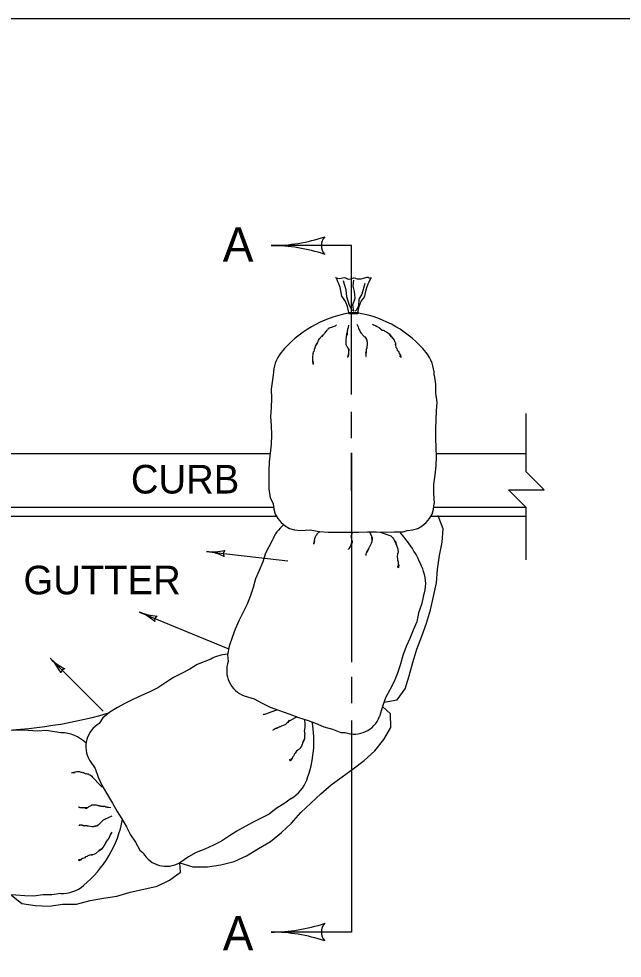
# Model space of a CAD drawing. Extents: x -1.9 to 42.1, y -2.6 to 24.1.
# Drawn here: x 28.89 to 33.99, y 16.14 to 24.09 of the extents above; entities that cross this region are included whole.
import ezdxf

# ---------------------------------------------------------------- set-up
doc = ezdxf.new("R2010")
doc.units = 0
doc.layers.add('1', color=7, linetype='Continuous')
doc.layers.add('Level 1', color=7, linetype='Continuous')

msp = doc.modelspace()

# ---------------------------------------------------------------- linework, layer by layer
at = {"layer": '1'}
for p, q in [((33.1785, 20.4863), (33.1785, 20.7539)), ((31.0142, 20.4106), (28.554, 20.4106)), ((33.1785, 20.4106), (32.4175, 20.4106)), ((31.0417, 19.9569), (28.6297, 19.9569)), ((33.1785, 19.9569), (32.3945, 19.9569)), ((31.0624, 19.8813), (28.6297, 19.8813)), ((33.1785, 19.8813), (32.3693, 19.8813)), ((33.1785, 19.5134), (33.1785, 19.73)), ((30.4749, 19.5859), (31.1611, 19.5057)), ((29.9068, 19.073), (30.6541, 18.7646)), ((29.1518, 18.6821), (29.6009, 18.2341))]:
    msp.add_line(p, q, dxfattribs=at)
msp.add_lwpolyline([(33.1785, 19.73), (33.1785, 19.9569), (33.0273, 20.1081), (33.33, 20.1081), (33.1785, 20.2594), (33.1785, 20.4863)], dxfattribs=at)
for centre, radius, start, end in [((30.5299, 20.0558), 0.473, 263.31702, 263.32924), ((30.5299, 20.0558), 0.473, 263.32924, 281.99803), ((30.42, 19.1161), 0.473, 64.6764, 83.32313), ((30.6536, 19.565), 0.0378, 132.10384, 214.22053), ((30.0873, 19.5103), 0.473, 247.55866, 247.57089), ((30.0873, 19.5103), 0.473, 247.57089, 266.23967), ((29.7264, 18.6358), 0.473, 48.91805, 67.56478), ((30.0731, 19.0043), 0.0378, 116.34549, 198.46218), ((29.4857, 19.017), 0.473, 225.06504, 225.07727), ((29.4857, 19.017), 0.473, 225.07727, 243.74605), ((28.8177, 18.3472), 0.473, 26.42443, 45.07116), ((29.279, 18.555), 0.0378, 93.85187, 175.96856)]:
    msp.add_arc(centre, radius, start, end, dxfattribs=at)
msp.add_ellipse((28.554, 19.8813), major_axis=(-2.7224, 0), ratio=0.666667, start_param=1.570796, end_param=1.979832, dxfattribs=at)
at = {"layer": 'Level 1'}
for p, q in [((31.7009, 22.1737), (31.0203, 22.1737)), ((31.7009, 20.9139), (31.7009, 22.1737)), ((31.6798, 21.6069), (31.7551, 21.6073)), ((31.6798, 21.6003), (31.7551, 21.6007)), ((31.6798, 21.6), (31.7551, 21.6)), ((31.7009, 20.5435), (31.7009, 20.7658)), ((31.7009, 20.0988), (31.7009, 20.42)), ((31.7009, 20.42), (31.7009, 18.6485)), ((31.7009, 18.525), (31.7009, 18.3026)), ((31.7009, 18.1545), (31.7009, 16.3645)), ((31.7009, 16.3645), (31.0203, 16.3645))]:
    msp.add_line(p, q, dxfattribs=at)
msp.add_lwpolyline([(-1.937, -2.6076), (42.0634, -2.6076), (42.0634, 24.0926), (-1.937, 24.0926)], close=True, dxfattribs=at)
for points in [[(31.5662, 21.9022), (31.5813, 21.897), (31.5971, 21.895), (31.6136, 21.8977), (31.6246, 21.9005), (31.6383, 21.9025), (31.6493, 21.9005), (31.6575, 21.897), (31.6658, 21.8929), (31.6775, 21.8902), (31.6926, 21.8922), (31.7036, 21.8957), (31.7173, 21.9005), (31.7207, 21.9019), (31.7331, 21.8984), (31.7365, 21.8964), (31.7482, 21.8915), (31.7647, 21.8909), (31.7825, 21.8922), (31.8018, 21.897), (31.8341, 21.9053), (31.8409, 21.9053), (31.8464, 21.9019), (31.8547, 21.8977), (31.8574, 21.8964), (31.8622, 21.8964), (31.867, 21.8984), (31.8687, 21.9022)], [(31.6772, 21.6069), (31.6658, 21.658), (31.6497, 21.7017), (31.6322, 21.7246), (31.6199, 21.7444), (31.6135, 21.7756), (31.6051, 21.8178), (31.5925, 21.8506), (31.5844, 21.868), (31.5752, 21.8915), (31.5662, 21.9022)], [(31.7074, 21.6189), (31.6836, 21.6673), (31.661, 21.7407), (31.6555, 21.7982), (31.6417, 21.8436), (31.6325, 21.8744)], [(31.719, 21.6146), (31.7108, 21.6709), (31.73, 21.7287), (31.7259, 21.785), (31.7149, 21.829), (31.7163, 21.8579), (31.7204, 21.8812)], [(31.7542, 21.6073), (31.7663, 21.6592), (31.7829, 21.7026), (31.8006, 21.7253), (31.8133, 21.745), (31.8199, 21.7762), (31.8288, 21.8182), (31.8418, 21.8509), (31.8501, 21.8682), (31.8596, 21.8916), (31.8687, 21.9022)], [(31.8138, 21.8524), (31.7863, 21.7621), (31.7611, 21.7199), (31.7582, 21.6636), (31.7401, 21.625), (31.7299, 21.6175)], [(31.5742, 21.5044), (31.5626, 21.4928), (31.551, 21.489), (31.5433, 21.4851), (31.5317, 21.4812), (31.5201, 21.4774), (31.5124, 21.4735), (31.5086, 21.4735), (31.5047, 21.4697), (31.5008, 21.4658), (31.497, 21.4619), (31.4931, 21.4581), (31.4893, 21.4542), (31.4854, 21.4503), (31.4854, 21.4465), (31.4815, 21.4426), (31.4738, 21.4349), (31.4699, 21.431), (31.4661, 21.4233), (31.4622, 21.4194), (31.4584, 21.4156), (31.4584, 21.4117), (31.4506, 21.404), (31.4584, 21.4156), (31.4506, 21.404), (31.4429, 21.4001), (31.4391, 21.3963), (31.4352, 21.3924), (31.4313, 21.3885), (31.4313, 21.3847), (31.4275, 21.3847), (31.4236, 21.3808), (31.4198, 21.3731), (31.4159, 21.3654), (31.412, 21.3538), (31.4043, 21.3383), (31.4043, 21.3344), (31.4005, 21.3306), (31.3966, 21.3267), (31.4082, 21.346), (31.3966, 21.3267), (31.3966, 21.3229), (31.3927, 21.319), (31.3927, 21.3151), (31.3889, 21.3113), (31.3889, 21.3035), (31.385, 21.2958), (31.385, 21.2881), (31.3811, 21.2765), (31.3773, 21.2726), (31.3773, 21.2688), (31.3773, 21.2649), (31.3734, 21.2572), (31.3734, 21.2495), (31.3696, 21.2379), (31.3696, 21.2147), (31.3734, 21.1838), (31.3773, 21.1722), (31.3734, 21.1992), (31.3773, 21.1722), (31.3773, 21.1683)], [(31.6746, 21.5006), (31.6707, 21.4812), (31.6707, 21.4735), (31.6669, 21.4697), (31.6669, 21.4658), (31.6669, 21.4619), (31.6669, 21.4581), (31.663, 21.4503), (31.663, 21.431), (31.663, 21.4194), (31.6591, 21.4156), (31.663, 21.4388), (31.6591, 21.4156), (31.6591, 21.4117), (31.6591, 21.4078), (31.6553, 21.404), (31.6553, 21.3963), (31.6514, 21.3808), (31.6514, 21.3731), (31.6514, 21.3615), (31.6514, 21.3538), (31.6514, 21.346), (31.6514, 21.3383), (31.6553, 21.3306), (31.6591, 21.3267), (31.663, 21.319), (31.6669, 21.3113), (31.6746, 21.3035), (31.6784, 21.2958), (31.6784, 21.292), (31.6784, 21.2881), (31.6784, 21.2842), (31.6746, 21.2997), (31.6746, 21.2804), (31.6746, 21.2765), (31.6746, 21.2688), (31.6746, 21.261), (31.6746, 21.2495), (31.6707, 21.2379), (31.6746, 21.2572), (31.6707, 21.2379), (31.6707, 21.234), (31.6669, 21.2301), (31.6669, 21.2263)], [(31.7441, 21.5083), (31.7557, 21.4851), (31.7595, 21.4735), (31.7634, 21.4658), (31.7672, 21.4581), (31.7711, 21.4503), (31.775, 21.4426), (31.7788, 21.4349), (31.8059, 21.4078), (31.8136, 21.4001), (31.8252, 21.3885), (31.8252, 21.3808), (31.829, 21.3731), (31.8174, 21.3963), (31.829, 21.3731), (31.829, 21.3654), (31.8329, 21.3576), (31.8329, 21.3499), (31.8329, 21.3422), (31.829, 21.3113), (31.829, 21.3035), (31.8252, 21.2997), (31.8252, 21.292), (31.8252, 21.2804), (31.8252, 21.2688), (31.8252, 21.2649), (31.8213, 21.261), (31.8252, 21.2765), (31.8213, 21.2572), (31.8213, 21.2533), (31.8213, 21.2495), (31.8213, 21.2456), (31.8213, 21.2417), (31.8213, 21.2379), (31.8213, 21.234), (31.8213, 21.234), (31.8252, 21.234)], [(31.8792, 21.5083), (31.8869, 21.5044), (31.9024, 21.4967), (31.9178, 21.489), (31.9371, 21.4774), (31.9603, 21.4581), (31.968, 21.4581), (31.9757, 21.4542), (31.9835, 21.4503), (31.995, 21.4426), (32.0066, 21.4349), (32.0259, 21.4194), (32.0298, 21.4117), (32.0375, 21.4001), (32.0182, 21.4272), (32.0375, 21.4001), (32.0607, 21.3731), (32.0645, 21.3615), (32.0684, 21.3576), (32.0723, 21.3499), (32.0723, 21.3383), (32.0723, 21.3344), (32.0723, 21.3422), (32.0723, 21.3344), (32.0723, 21.3306), (32.0761, 21.3151), (32.08, 21.3074), (32.0838, 21.2997), (32.0877, 21.2881), (32.0954, 21.2804), (32.0993, 21.2726), (32.1031, 21.261), (32.1147, 21.2456), (32.1147, 21.2379), (32.1186, 21.234), (32.1109, 21.2533), (32.1186, 21.234), (32.1186, 21.2301), (32.1186, 21.2263), (32.1186, 21.2263), (32.1147, 21.234), (32.107, 21.234)], [(31.0381, 21.0779), (31.0202, 20.9577), (31.0242, 20.8818), (31.0202, 20.8019), (31.0163, 20.726), (31.0202, 20.6501), (31.0242, 20.5702), (31.0202, 20.4943), (31.0123, 20.4185), (31.0043, 20.3426), (31.0003, 20.2667), (31.0003, 20.1908), (31.0003, 20.1149), (31.0123, 20.039), (31.0381, 19.99)], [(32.3994, 21.0779), (32.4094, 21.0016), (32.4094, 20.9257), (32.4214, 20.8498), (32.4174, 20.7739), (32.4134, 20.6981), (32.4094, 20.6222), (32.4094, 20.5423), (32.4134, 20.4664), (32.4174, 20.3865), (32.4134, 20.3106), (32.4054, 20.2307), (32.3935, 20.1548), (32.3935, 20.079), (32.3994, 19.99), (32.3994, 19.99)], [(31.9752, 18.3105), (32.0879, 18.3303), (32.1552, 18.4228), (32.1888, 18.5322), (32.2183, 18.6458), (32.2519, 18.7593), (32.294, 18.8687), (32.336, 18.978), (32.3697, 19.0916), (32.3949, 19.2052), (32.4201, 19.3187), (32.4286, 19.4323), (32.4454, 19.5501), (32.4664, 19.6636), (32.4748, 19.7772), (32.4328, 19.8865), (32.4328, 19.8908), (32.4328, 19.8908)], [(31.265, 19.7631), (31.3516, 19.7674), (31.4274, 19.7554), (31.5033, 19.7474), (31.5791, 19.7474), (31.6789, 19.7474), (31.7588, 19.7474), (31.8346, 19.7514), (31.9104, 19.7514), (31.9863, 19.7474), (32.0621, 19.7514), (32.138, 19.7514), (32.1725, 19.7631)], [(31.4321, 19.7549), (31.4067, 19.7309), (31.4041, 19.7236), (31.3965, 19.714), (31.3885, 19.6923), (31.3816, 19.6619), (31.3813, 19.6497), (31.3869, 19.6764), (31.3813, 19.6497), (31.3799, 19.6461)], [(31.7086, 19.7474), (31.6957, 19.712), (31.6967, 19.7035), (31.699, 19.6985), (31.6999, 19.6899), (31.7009, 19.6813), (31.7055, 19.6714), (31.7065, 19.6629), (31.7052, 19.6592), (31.7039, 19.6556), (31.7026, 19.652), (31.7042, 19.6678), (31.6976, 19.6497), (31.6963, 19.646), (31.6937, 19.6388), (31.691, 19.6315), (31.687, 19.6206), (31.6795, 19.611), (31.6897, 19.6279), (31.6795, 19.611), (31.6781, 19.6074), (31.6732, 19.6051), (31.6719, 19.6015)], [(31.8516, 19.7523), (31.8692, 19.7147), (31.8761, 19.6998), (31.8735, 19.6925), (31.8745, 19.684), (31.8715, 19.7097), (31.8745, 19.684), (31.8718, 19.6767), (31.8728, 19.6681), (31.8702, 19.6609), (31.8675, 19.6536), (31.8533, 19.6259), (31.8507, 19.6186), (31.8457, 19.6163), (31.8431, 19.609), (31.8391, 19.5982), (31.8352, 19.5873), (31.8338, 19.5836), (31.8289, 19.5813), (31.8378, 19.5945), (31.8276, 19.5777), (31.8262, 19.5741), (31.8249, 19.5704), (31.8236, 19.5668), (31.8223, 19.5632), (31.821, 19.5595), (31.8196, 19.5559), (31.8196, 19.5559), (31.8233, 19.5546)], [(31.9422, 19.7498), (32.0341, 19.7163), (32.0401, 19.71), (32.046, 19.7037), (32.0542, 19.6925), (32.0625, 19.6813), (32.0753, 19.6602), (32.0763, 19.6516), (32.0796, 19.6381), (32.0707, 19.6701), (32.0796, 19.6381), (32.0921, 19.6047), (32.0918, 19.5925), (32.0941, 19.5876), (32.0951, 19.579), (32.0911, 19.5681), (32.0898, 19.5645), (32.0925, 19.5717), (32.0898, 19.5645), (32.0885, 19.5608), (32.0868, 19.545), (32.0878, 19.5364), (32.0888, 19.5278), (32.0885, 19.5156), (32.0931, 19.5057), (32.0941, 19.4971), (32.0937, 19.4849), (32.0993, 19.4664), (32.0967, 19.4592), (32.099, 19.4542), (32.0983, 19.475), (32.099, 19.4542), (32.0977, 19.4506), (32.0964, 19.447), (32.0964, 19.447), (32.0954, 19.4556), (32.0881, 19.4582)], [(31.0303, 19.6771), (30.9724, 19.5702), (30.9502, 19.4975), (30.9191, 19.4238), (30.8894, 19.3539), (30.8672, 19.2812), (30.8436, 19.2048), (30.8139, 19.1348), (30.7805, 19.0663), (30.747, 18.9977), (30.7173, 18.9277), (30.6913, 18.8564), (30.6654, 18.7851), (30.6507, 18.7097), (30.6582, 18.6548)], [(32.3094, 19.2115), (32.2928, 19.1364), (32.2669, 19.0651), (32.2522, 18.9897), (32.2225, 18.9197), (32.1927, 18.8498), (32.163, 18.7798), (32.1357, 18.7048), (32.1135, 18.6321), (32.0899, 18.5556), (32.0602, 18.4857), (32.0254, 18.4134), (31.9882, 18.3461), (31.9622, 18.2748), (31.9373, 18.1892), (31.9373, 18.1892)], [(30.5093, 18.6746), (30.3963, 18.63), (30.3326, 18.5886), (30.2614, 18.5521), (30.1937, 18.5176), (30.1299, 18.4762), (30.0628, 18.4328), (29.995, 18.3983), (29.9253, 18.3673), (29.8556, 18.3363), (29.7879, 18.3018), (29.7222, 18.2638), (29.6564, 18.2259), (29.5967, 18.1776), (29.5672, 18.1307)], [(30.7938, 18.364), (30.8766, 18.3384), (30.9438, 18.3012), (31.0123, 18.2678), (31.0836, 18.2418), (31.1774, 18.2077), (31.2524, 18.1804), (31.3251, 18.1582), (31.3963, 18.1323), (31.4662, 18.1026), (31.5389, 18.0804), (31.6102, 18.0544), (31.6466, 18.0536)], [(30.2478, 16.9518), (30.3592, 16.9171), (30.4811, 16.9171), (30.5947, 16.9339), (30.7083, 16.9633), (30.8134, 17.0096), (30.9144, 17.0727), (31.0153, 17.1316), (31.1078, 17.2073), (31.192, 17.2872), (31.2719, 17.3755), (31.356, 17.4554), (31.4401, 17.5353), (31.5285, 17.6111), (31.621, 17.6784), (31.7135, 17.7457), (31.8061, 17.8172), (31.8986, 17.8971), (31.9743, 17.9938), (32.0332, 18.0948), (32.029, 18.2125), (31.9622, 18.2748)], [(31.0665, 18.2414), (30.9642, 18.2067), (30.9608, 18.2048), (30.9556, 18.2062), (30.9522, 18.2043)], [(31.2371, 18.186), (31.1652, 18.1445), (31.1604, 18.1373), (31.1747, 18.1589), (31.1604, 18.1373), (31.1537, 18.1334), (31.149, 18.1262), (31.1423, 18.1223), (31.1356, 18.1185), (31.1069, 18.1064), (31.1002, 18.1025), (31.0949, 18.1039), (31.0882, 18.1), (31.0782, 18.0942), (31.0682, 18.0885), (31.0648, 18.0865), (31.0595, 18.0879), (31.0749, 18.0923), (31.0562, 18.086), (31.0528, 18.0841), (31.0495, 18.0821), (31.0462, 18.0802), (31.0428, 18.0783), (31.0395, 18.0763), (31.0361, 18.0744), (31.0361, 18.0744), (31.0381, 18.0711)], [(31.3026, 18.1614), (31.3031, 18.1528), (31.3042, 18.1355), (31.3052, 18.1183), (31.3048, 18.0958), (31.2997, 18.0661), (31.3035, 18.0594), (31.304, 18.0508), (31.3046, 18.0421), (31.3037, 18.0283), (31.3028, 18.0144), (31.299, 17.9899), (31.2943, 17.9827), (31.2881, 17.9702), (31.3019, 18.0005), (31.2881, 17.9702), (31.2763, 17.9366), (31.2681, 17.9275), (31.2667, 17.9222), (31.262, 17.915), (31.2519, 17.9092), (31.2486, 17.9073), (31.2553, 17.9112), (31.2486, 17.9073), (31.2452, 17.9054), (31.2338, 17.8943), (31.229, 17.8871), (31.2243, 17.8799), (31.2162, 17.8707), (31.2133, 17.8602), (31.2086, 17.853), (31.2005, 17.8438), (31.1929, 17.8261), (31.1862, 17.8222), (31.1848, 17.8169), (31.1976, 17.8333), (31.1848, 17.8169), (31.1814, 17.815), (31.1781, 17.8131), (31.1781, 17.8131), (31.1828, 17.8203), (31.179, 17.827)], [(29.2416, 18.0513), (29.1214, 18.0691), (29.0455, 18.0651), (28.9656, 18.0691), (28.8897, 18.0731), (28.8138, 18.0691), (28.734, 18.0651), (28.6581, 18.0691), (28.5822, 18.0771), (28.5063, 18.0851), (28.4304, 18.0891), (28.3545, 18.0891), (28.2786, 18.0891), (28.2027, 18.0771), (28.1537, 18.0513)], [(29.4841, 17.8207), (29.5311, 17.7479), (29.5587, 17.6762), (29.5897, 17.6065), (29.6276, 17.5409), (29.6775, 17.4544), (29.7174, 17.3853), (29.7588, 17.3216), (29.7967, 17.2559), (29.8312, 17.1882), (29.8726, 17.1245), (29.9105, 17.0589), (29.9379, 17.0348)], [(29.5909, 17.5923), (29.4943, 17.6889), (29.4904, 17.6928), (29.5098, 17.6812), (29.4904, 17.6928), (29.4866, 17.6928), (29.4827, 17.6966), (29.4788, 17.6966), (29.475, 17.7005), (29.4673, 17.7005), (29.4595, 17.7044), (29.4518, 17.7044), (29.4402, 17.7082), (29.4364, 17.7121), (29.4325, 17.7121), (29.4286, 17.7121), (29.4209, 17.7159), (29.4132, 17.7159), (29.4016, 17.7198), (29.3784, 17.7198), (29.3475, 17.7159), (29.3359, 17.7121), (29.363, 17.7159), (29.3359, 17.7121), (29.332, 17.7121)], [(31.19, 17.4958), (31.1289, 17.4489), (31.0632, 17.4109), (31.0035, 17.3626), (30.9358, 17.3281), (30.868, 17.2936), (30.8003, 17.2591), (30.7311, 17.2192), (30.6674, 17.1778), (30.6002, 17.1344), (30.5325, 17.0999), (30.4593, 17.0669), (30.3876, 17.0393), (30.3219, 17.0014), (30.2478, 16.9518), (30.2478, 16.9518)], [(29.6643, 17.4148), (29.645, 17.4187), (29.6372, 17.4187), (29.6334, 17.4225), (29.6295, 17.4225), (29.6256, 17.4225), (29.6218, 17.4225), (29.6141, 17.4264), (29.5947, 17.4264), (29.5832, 17.4264), (29.5793, 17.4302), (29.6025, 17.4264), (29.5793, 17.4302), (29.5754, 17.4302), (29.5716, 17.4302), (29.5677, 17.4341), (29.56, 17.4341), (29.5445, 17.438), (29.5368, 17.438), (29.5252, 17.438), (29.5175, 17.438), (29.5098, 17.438), (29.502, 17.438), (29.4943, 17.4341), (29.4904, 17.4302), (29.4827, 17.4264), (29.475, 17.4225), (29.4673, 17.4148), (29.4595, 17.4109), (29.4557, 17.4109), (29.4518, 17.4109), (29.4479, 17.4109), (29.4634, 17.4148), (29.4441, 17.4148), (29.4402, 17.4148), (29.4325, 17.4148), (29.4248, 17.4148), (29.4132, 17.4148), (29.4016, 17.4187), (29.4209, 17.4148), (29.4016, 17.4187), (29.3977, 17.4187), (29.3939, 17.4225), (29.39, 17.4225)], [(29.672, 17.3453), (29.6488, 17.3337), (29.6372, 17.3299), (29.6295, 17.326), (29.6218, 17.3221), (29.6141, 17.3183), (29.6063, 17.3144), (29.5986, 17.3106), (29.5716, 17.2835), (29.5638, 17.2758), (29.5522, 17.2642), (29.5445, 17.2642), (29.5368, 17.2604), (29.56, 17.2719), (29.5368, 17.2604), (29.5291, 17.2604), (29.5213, 17.2565), (29.5136, 17.2565), (29.5059, 17.2565), (29.475, 17.2604), (29.4673, 17.2604), (29.4634, 17.2642), (29.4557, 17.2642), (29.4441, 17.2642), (29.4325, 17.2642), (29.4286, 17.2642), (29.4248, 17.2681), (29.4402, 17.2642), (29.4209, 17.2681), (29.417, 17.2681), (29.4132, 17.2681), (29.4093, 17.2681), (29.4054, 17.2681), (29.4016, 17.2681), (29.3977, 17.2681), (29.3977, 17.2681), (29.3977, 17.2642)], [(29.672, 17.2102), (29.6681, 17.2024), (29.6604, 17.187), (29.6527, 17.1716), (29.6411, 17.1523), (29.6218, 17.1291), (29.6218, 17.1214), (29.6179, 17.1136), (29.6141, 17.1059), (29.6063, 17.0943), (29.5986, 17.0828), (29.5832, 17.0635), (29.5754, 17.0596), (29.5638, 17.0519), (29.5909, 17.0712), (29.5638, 17.0519), (29.5368, 17.0287), (29.5252, 17.0248), (29.5213, 17.021), (29.5136, 17.0171), (29.502, 17.0171), (29.4982, 17.0171), (29.5059, 17.0171), (29.4982, 17.0171), (29.4943, 17.0171), (29.4788, 17.0133), (29.4711, 17.0094), (29.4634, 17.0055), (29.4518, 17.0017), (29.4441, 16.994), (29.4364, 16.9901), (29.4248, 16.9862), (29.4093, 16.9747), (29.4016, 16.9747), (29.3977, 16.9708), (29.417, 16.9785), (29.3977, 16.9708), (29.3939, 16.9708), (29.39, 16.9708), (29.39, 16.9708), (29.3977, 16.9747), (29.3977, 16.9824)], [(30.254, 16.8708), (30.2478, 16.9518)], [(28.8238, 16.6779), (28.9123, 16.6058), (29.0258, 16.589), (29.1436, 16.5848), (29.2572, 16.6016), (29.3749, 16.6016), (29.4885, 16.631), (29.6021, 16.6521), (29.7156, 16.6689), (29.8292, 16.7025), (29.9428, 16.7278), (30.0563, 16.753), (30.1615, 16.8035), (30.254, 16.8708)], [(29.2416, 16.69), (29.1653, 16.6799), (29.0894, 16.6799), (29.0135, 16.668), (28.9377, 16.672), (28.8618, 16.6759), (28.7859, 16.6799), (28.706, 16.6799), (28.6301, 16.6759), (28.5502, 16.672), (28.4743, 16.6759), (28.3944, 16.6839), (28.3186, 16.6959), (28.2427, 16.6959), (28.1537, 16.69), (28.1537, 16.69)]]:
    msp.add_lwpolyline(points, dxfattribs=at)
for centre, radius, start, end in [((31.0203, 23.5917), 1.418, 270, 288.66878), ((31.5595, 22.1736), 0.1134, 138.7746, 220.89129), ((31.0203, 23.5917), 1.418, 269.98778, 270), ((31.0203, 20.7558), 1.418, 71.34716, 89.99389), ((31.839, 20.6689), 0.9471, 99.96277, 140.64403), ((31.6785, 21.6033), 0.00356, 68.50211, 292.08583), ((31.7565, 21.604), 0.00356, 247.91417, 111.49789), ((31.5985, 20.6689), 0.9471, 39.35597, 80.24472), ((31.3403, 21.0779), 0.3022, 140.64403, 180), ((32.0972, 21.0779), 0.3022, 360, 39.35597), ((31.265, 19.99), 0.2269, 180, 270), ((32.1725, 19.99), 0.2269, 270, 0), ((31.3143, 19.5737), 0.3022, 128.45467, 160), ((31.417, 19.1011), 0.9471, 19.35597, 42.67124), ((32.0255, 19.3149), 0.3022, 340, 19.35597), ((30.6604, 18.4129), 0.3022, 91.98874, 120), ((30.8714, 18.5772), 0.2269, 160, 250), ((29.6806, 17.9342), 0.2269, 120, 210), ((30.4353, 17.9848), 0.9471, 339.35597, 9.66439), ((31.7242, 18.2668), 0.2269, 250, 340), ((29.2416, 17.7491), 0.3022, 44.94805, 90), ((31.0389, 17.7575), 0.3022, 300, 339.35597), ((28.8326, 17.4909), 0.9471, 309.35597, 349.59278), ((30.1344, 17.1483), 0.2269, 210, 300), ((29.2416, 16.9922), 0.3022, 270, 309.35597), ((31.0203, 17.7825), 1.418, 270.00611, 288.65284), ((31.5595, 16.3647), 0.1134, 139.10871, 221.2254), ((31.0203, 14.9466), 1.418, 90, 90.01222), ((31.0203, 14.9466), 1.418, 71.33122, 90)]:
    msp.add_arc(centre, radius, start, end, dxfattribs=at)

# ---------------------------------------------------------------- texts
at = {"layer": '1'}
for s, p in [('CURB', (29.8341, 20.0758)), ('GUTTER', (28.9257, 19.2228))]:
    msp.add_text(s, height=0.24199, dxfattribs=at).set_placement(p)
at = {"layer": 'Level 1'}
for p in [(30.6116, 22.0388), (30.6116, 16.2091)]:
    msp.add_text('A', height=0.2904, dxfattribs=at).set_placement(p)

doc.saveas('drawing.dxf')
